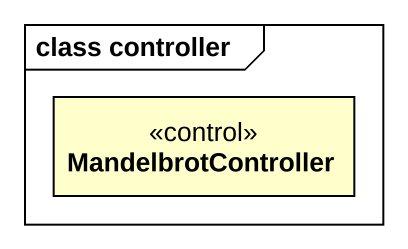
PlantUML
@startuml
mainframe class controller
hide circle
hide empty members
class MandelbrotController <<control>>
@enduml
